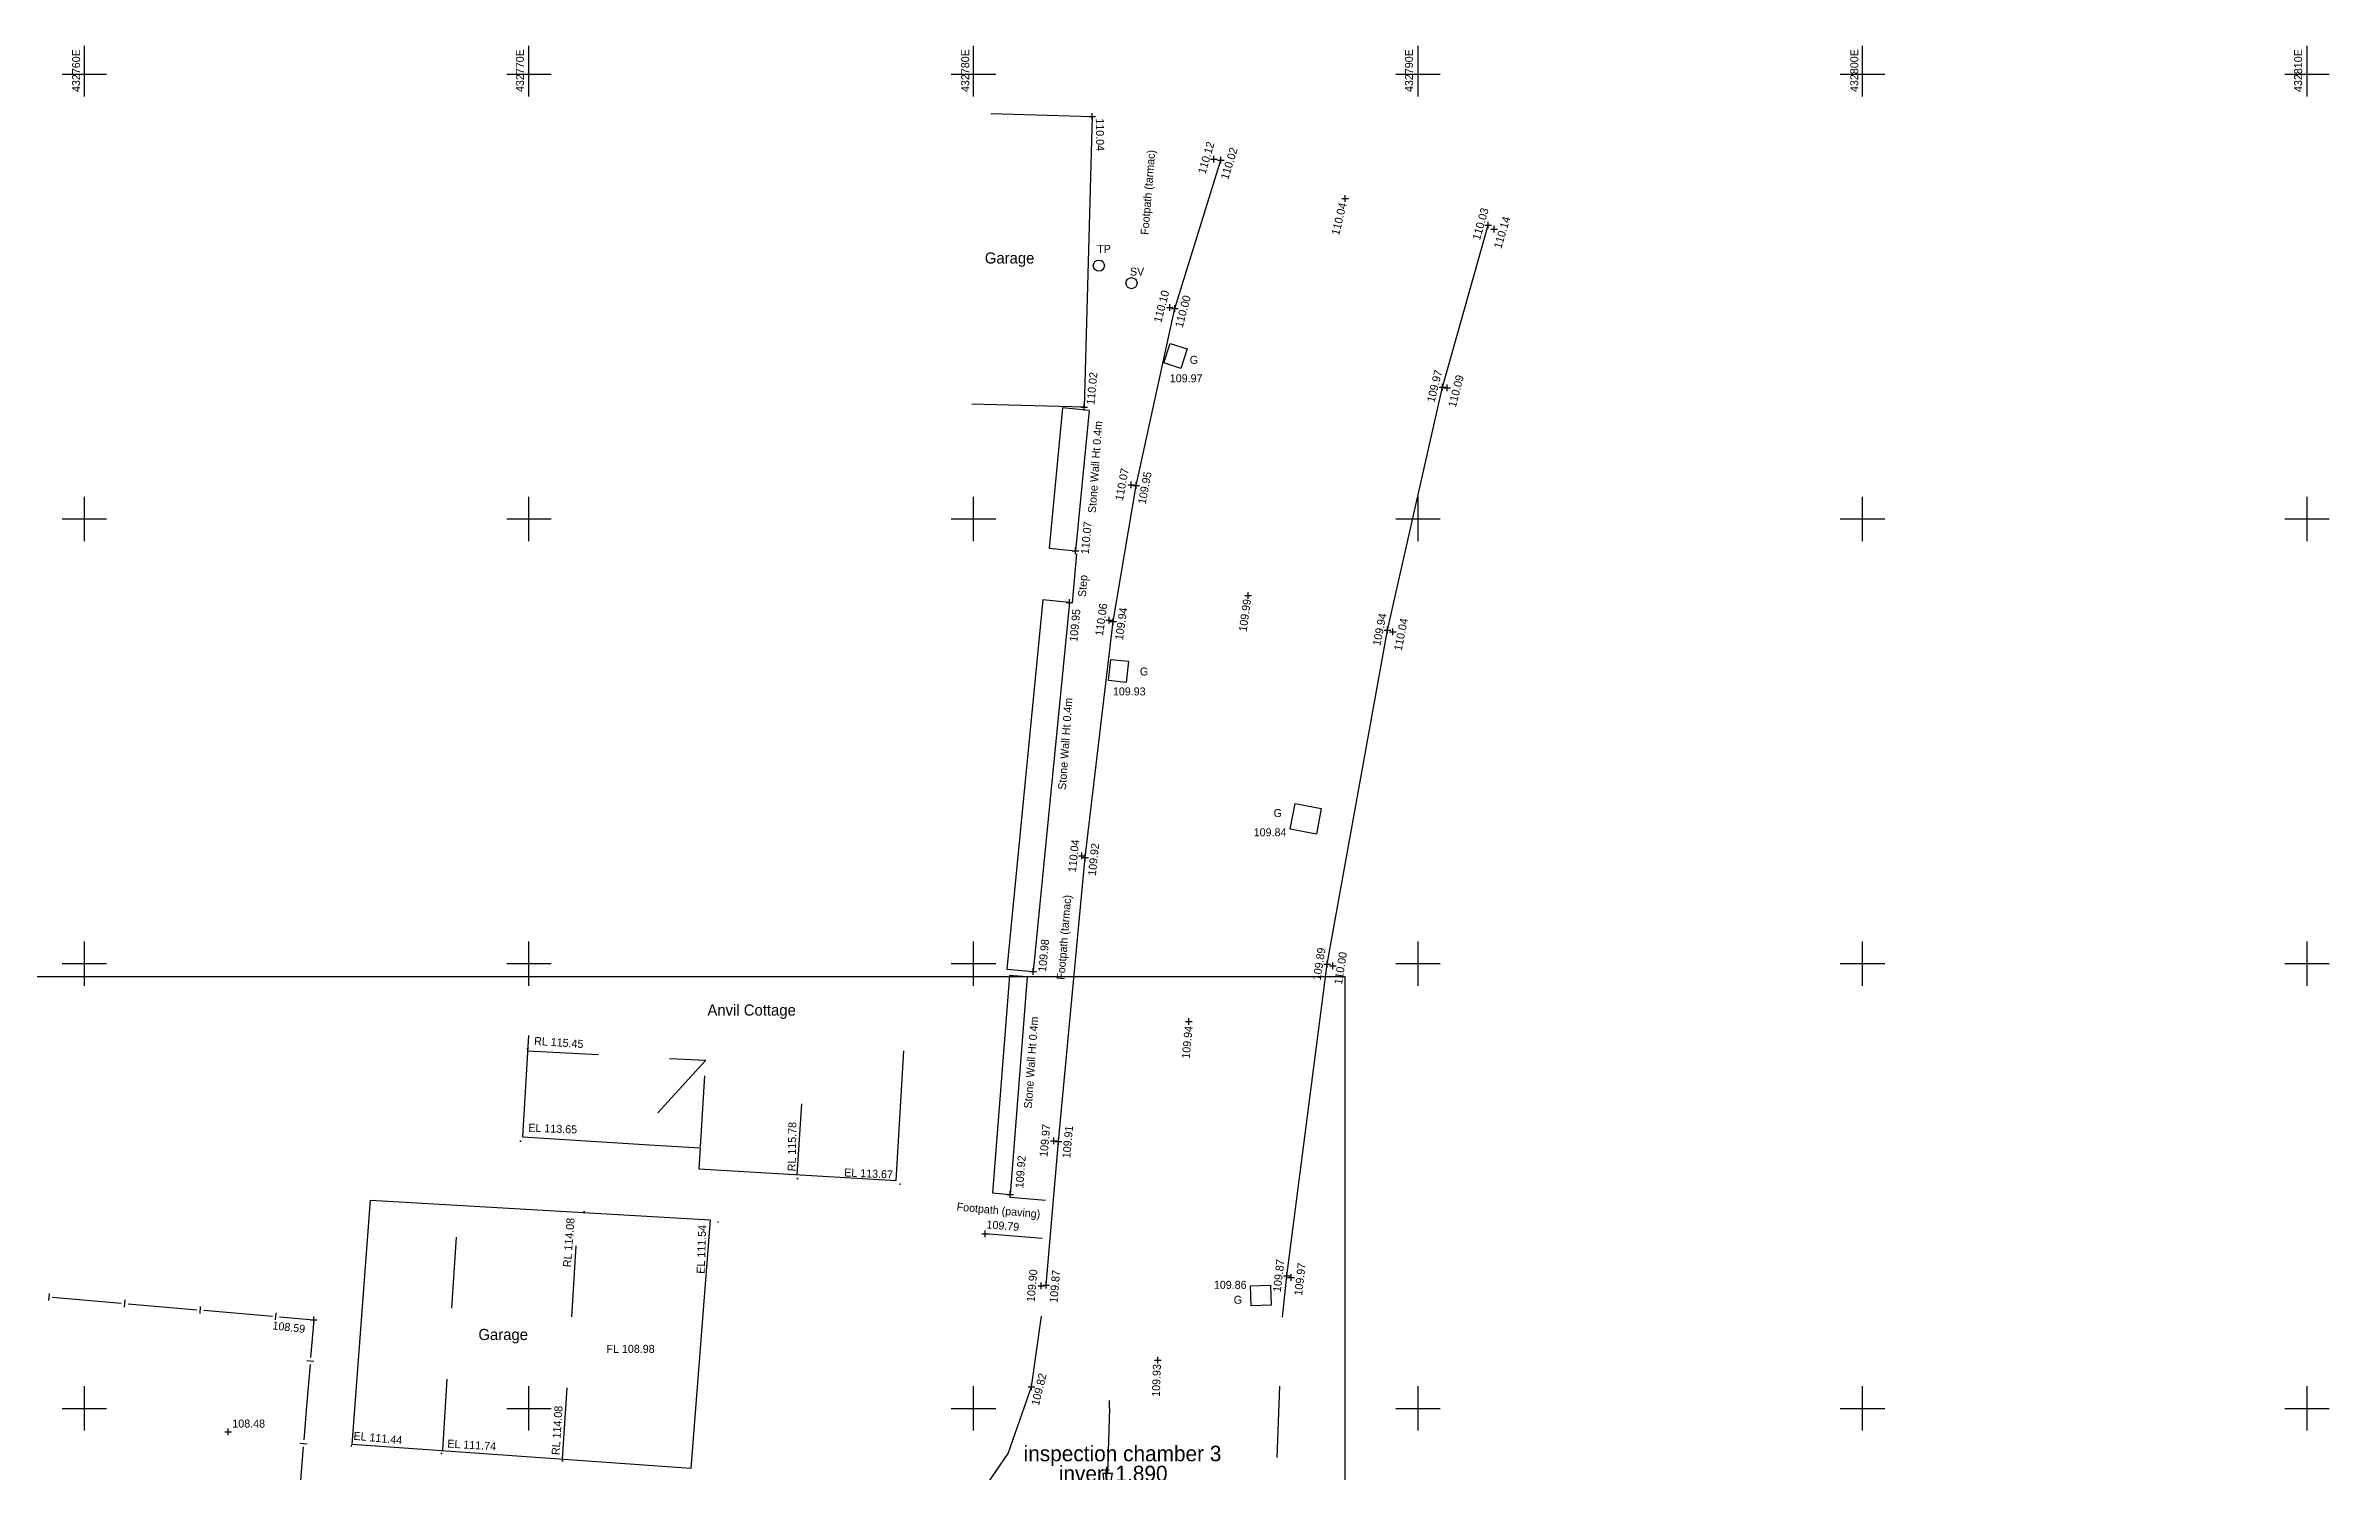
# Model space of a CAD drawing. Header units: millimetres. Extents: x -41320 to 158831, y -39180 to 41963.
# Drawn here: x 502 to 51872, y 9904 to 41963 of the extents above; entities that cross this region are included whole.
import ezdxf

# ---------------------------------------------------------------- set-up
doc = ezdxf.new("R2010")
doc.units = ezdxf.units.MM
doc.linetypes.add('DASHDOT', pattern=[16, 12, -4])
doc.linetypes.add('DASHED', pattern=[16, 8, -8])
for name, color, linetype, true_color in [('NEW_GF_1', 7, 'Continuous', 0xffffff), ('SV___GRID', 7, 'Continuous', 0xffffff), ('SV_BUILDING_LEVELS', 7, 'Continuous', 0xffffff), ('SV_BUILDINGS', 7, 'Continuous', 0xffffff), ('SV_FENCE_LEVELS', 7, 'Continuous', 0xffffff), ('SV_FENCES', 7, 'Continuous', 0xffffff), ('SV_FOOTPATH_LEVELS', 7, 'Continuous', 0xffffff), ('SV_LEVELS_(BUILDING)', 7, 'Continuous', 0xffffff), ('SV_LEVELS_(SPOT)', 7, 'Continuous', 0xffffff), ('SV_MISC_TEXT', 7, 'Continuous', 0xffffff), ('SV_PATHS', 7, 'Continuous', 0xffffff), ('SV_ROAD_CHANNELS', 7, 'Continuous', 0xffffff), ('SV_ROAD_LEVELS', 7, 'Continuous', 0xffffff), ('SV_STREET_FURNITURE', 7, 'Continuous', 0xffffff), ('SV_TOP_OF_KERB_LEVELS', 7, 'Continuous', 0xffffff), ('SV_WALL_LEVELS', 7, 'Continuous', 0xffffff), ('SV_WALLLS', 7, 'Continuous', 0xffffff)]:
    doc.layers.add(name, color=color, linetype=linetype, true_color=true_color)

# ---------------------------------------------------------------- blocks, each defined once
blk = doc.blocks.new('PT_PLUS')
at = {"layer": 'SV_ROAD_LEVELS', "color": 1, "linetype": 'Continuous', "ltscale": 200}
for p, q in [((0, 75), (150, 75)), ((75, 0), (75, 150))]:
    blk.add_line(p, q, dxfattribs=at)
at = {"layer": 'SV_ROAD_LEVELS'}
blk.add_attdef('PAT_NAME', (0, 0), '', height=1, dxfattribs=at)
blk = doc.blocks.new('PT_PLUS00000')
at = {"layer": 'SV_TOP_OF_KERB_LEVELS', "color": 1, "linetype": 'Continuous', "ltscale": 200}
for p, q in [((0, 75), (150, 75)), ((75, 0), (75, 150))]:
    blk.add_line(p, q, dxfattribs=at)
at = {"layer": 'SV_TOP_OF_KERB_LEVELS'}
blk.add_attdef('PAT_NAME', (0, 0), '', height=1, dxfattribs=at)
blk = doc.blocks.new('PT_PLUS00001')
at = {"layer": 'SV_ROAD_LEVELS', "color": 1, "linetype": 'Continuous', "ltscale": 200}
for p, q in [((0, 75), (150, 75)), ((75, 0), (75, 150))]:
    blk.add_line(p, q, dxfattribs=at)
at = {"layer": 'SV_ROAD_LEVELS'}
blk.add_attdef('PAT_NAME', (0, 0), '', height=1, dxfattribs=at)
blk = doc.blocks.new('PT_PLUS00002')
at = {"layer": 'SV_ROAD_LEVELS', "color": 1, "linetype": 'Continuous', "ltscale": 200}
for p, q in [((0, 75), (150, 75)), ((75, 0), (75, 150))]:
    blk.add_line(p, q, dxfattribs=at)
at = {"layer": 'SV_ROAD_LEVELS'}
blk.add_attdef('PAT_NAME', (0, 0), '', height=1, dxfattribs=at)
blk = doc.blocks.new('PT_PLUS00003')
at = {"layer": 'SV_ROAD_LEVELS', "color": 1, "linetype": 'Continuous', "ltscale": 200}
for p, q in [((0, 75), (150, 75)), ((75, 0), (75, 150))]:
    blk.add_line(p, q, dxfattribs=at)
at = {"layer": 'SV_ROAD_LEVELS'}
blk.add_attdef('PAT_NAME', (0, 0), '', height=1, dxfattribs=at)
blk = doc.blocks.new('PT_PLUS00004')
at = {"layer": 'SV_TOP_OF_KERB_LEVELS', "color": 1, "linetype": 'Continuous', "ltscale": 200}
for p, q in [((0, 75), (150, 75)), ((75, 0), (75, 150))]:
    blk.add_line(p, q, dxfattribs=at)
at = {"layer": 'SV_TOP_OF_KERB_LEVELS'}
blk.add_attdef('PAT_NAME', (0, 0), '', height=1, dxfattribs=at)
blk = doc.blocks.new('PT_PLUS00005')
at = {"layer": 'SV_ROAD_LEVELS', "color": 1, "linetype": 'Continuous', "ltscale": 200}
for p, q in [((0, 75), (150, 75)), ((75, 0), (75, 150))]:
    blk.add_line(p, q, dxfattribs=at)
at = {"layer": 'SV_ROAD_LEVELS'}
blk.add_attdef('PAT_NAME', (0, 0), '', height=1, dxfattribs=at)
blk = doc.blocks.new('PT_PLUS00006')
at = {"layer": 'SV_BUILDING_LEVELS', "color": 1, "linetype": 'Continuous', "ltscale": 200}
for p, q in [((0, 75), (150, 75)), ((75, 0), (75, 150))]:
    blk.add_line(p, q, dxfattribs=at)
at = {"layer": 'SV_BUILDING_LEVELS'}
blk.add_attdef('PAT_NAME', (0, 0), '', height=1, dxfattribs=at)
blk = doc.blocks.new('PT_PLUS00007')
at = {"layer": 'SV_TOP_OF_KERB_LEVELS', "color": 1, "linetype": 'Continuous', "ltscale": 200}
for p, q in [((0, 75), (150, 75)), ((75, 0), (75, 150))]:
    blk.add_line(p, q, dxfattribs=at)
at = {"layer": 'SV_TOP_OF_KERB_LEVELS'}
blk.add_attdef('PAT_NAME', (0, 0), '', height=1, dxfattribs=at)
blk = doc.blocks.new('PT_PLUS00008')
at = {"layer": 'SV_TOP_OF_KERB_LEVELS', "color": 1, "linetype": 'Continuous', "ltscale": 200}
for p, q in [((0, 75), (150, 75)), ((75, 0), (75, 150))]:
    blk.add_line(p, q, dxfattribs=at)
at = {"layer": 'SV_TOP_OF_KERB_LEVELS'}
blk.add_attdef('PAT_NAME', (0, 0), '', height=1, dxfattribs=at)
blk = doc.blocks.new('PT_PLUS00009')
at = {"layer": 'SV_TOP_OF_KERB_LEVELS', "color": 1, "linetype": 'Continuous', "ltscale": 200}
for p, q in [((0, 75), (150, 75)), ((75, 0), (75, 150))]:
    blk.add_line(p, q, dxfattribs=at)
at = {"layer": 'SV_TOP_OF_KERB_LEVELS'}
blk.add_attdef('PAT_NAME', (0, 0), '', height=1, dxfattribs=at)
blk = doc.blocks.new('PT_PLUS00010')
at = {"layer": 'SV_TOP_OF_KERB_LEVELS', "color": 1, "linetype": 'Continuous', "ltscale": 200}
for p, q in [((0, 75), (150, 75)), ((75, 0), (75, 150))]:
    blk.add_line(p, q, dxfattribs=at)
at = {"layer": 'SV_TOP_OF_KERB_LEVELS'}
blk.add_attdef('PAT_NAME', (0, 0), '', height=1, dxfattribs=at)
blk = doc.blocks.new('PT_PLUS00011')
at = {"layer": 'SV_TOP_OF_KERB_LEVELS', "color": 1, "linetype": 'Continuous', "ltscale": 200}
for p, q in [((0, 75), (150, 75)), ((75, 0), (75, 150))]:
    blk.add_line(p, q, dxfattribs=at)
at = {"layer": 'SV_TOP_OF_KERB_LEVELS'}
blk.add_attdef('PAT_NAME', (0, 0), '', height=1, dxfattribs=at)
blk = doc.blocks.new('PT_PLUS00012')
at = {"layer": 'SV_WALL_LEVELS', "color": 1, "linetype": 'Continuous', "ltscale": 200}
for p, q in [((0, 75), (150, 75)), ((75, 0), (75, 150))]:
    blk.add_line(p, q, dxfattribs=at)
at = {"layer": 'SV_WALL_LEVELS'}
blk.add_attdef('PAT_NAME', (0, 0), '', height=1, dxfattribs=at)
blk = doc.blocks.new('PT_PLUS00013')
at = {"layer": 'SV_WALL_LEVELS', "color": 1, "linetype": 'Continuous', "ltscale": 200}
for p, q in [((0, 75), (150, 75)), ((75, 0), (75, 150))]:
    blk.add_line(p, q, dxfattribs=at)
at = {"layer": 'SV_WALL_LEVELS'}
blk.add_attdef('PAT_NAME', (0, 0), '', height=1, dxfattribs=at)
blk = doc.blocks.new('PT_PLUS00016')
at = {"layer": 'SV_ROAD_LEVELS', "color": 1, "linetype": 'Continuous', "ltscale": 200}
for p, q in [((0, 75), (150, 75)), ((75, 0), (75, 150))]:
    blk.add_line(p, q, dxfattribs=at)
at = {"layer": 'SV_ROAD_LEVELS'}
blk.add_attdef('PAT_NAME', (0, 0), '', height=1, dxfattribs=at)
blk = doc.blocks.new('PT_PLUS00019')
at = {"layer": 'SV_ROAD_LEVELS', "color": 1, "linetype": 'Continuous', "ltscale": 200}
for p, q in [((0, 75), (150, 75)), ((75, 0), (75, 150))]:
    blk.add_line(p, q, dxfattribs=at)
at = {"layer": 'SV_ROAD_LEVELS'}
blk.add_attdef('PAT_NAME', (0, 0), '', height=1, dxfattribs=at)
blk = doc.blocks.new('PT_PLUS00021')
at = {"layer": 'SV_ROAD_LEVELS', "color": 1, "linetype": 'Continuous', "ltscale": 200}
for p, q in [((0, 75), (150, 75)), ((75, 0), (75, 150))]:
    blk.add_line(p, q, dxfattribs=at)
at = {"layer": 'SV_ROAD_LEVELS'}
blk.add_attdef('PAT_NAME', (0, 0), '', height=1, dxfattribs=at)
blk = doc.blocks.new('PT_PLUS00022')
at = {"layer": 'SV_ROAD_LEVELS', "color": 1, "linetype": 'Continuous', "ltscale": 200}
for p, q in [((0, 75), (150, 75)), ((75, 0), (75, 150))]:
    blk.add_line(p, q, dxfattribs=at)
at = {"layer": 'SV_ROAD_LEVELS'}
blk.add_attdef('PAT_NAME', (0, 0), '', height=1, dxfattribs=at)
blk = doc.blocks.new('PT_PLUS00023')
at = {"layer": 'SV_TOP_OF_KERB_LEVELS', "color": 1, "linetype": 'Continuous', "ltscale": 200}
for p, q in [((0, 75), (150, 75)), ((75, 0), (75, 150))]:
    blk.add_line(p, q, dxfattribs=at)
at = {"layer": 'SV_TOP_OF_KERB_LEVELS'}
blk.add_attdef('PAT_NAME', (0, 0), '', height=1, dxfattribs=at)
blk = doc.blocks.new('PT_PLUS00024')
at = {"layer": 'SV_ROAD_LEVELS', "color": 1, "linetype": 'Continuous', "ltscale": 200}
for p, q in [((0, 75), (150, 75)), ((75, 0), (75, 150))]:
    blk.add_line(p, q, dxfattribs=at)
at = {"layer": 'SV_ROAD_LEVELS'}
blk.add_attdef('PAT_NAME', (0, 0), '', height=1, dxfattribs=at)
blk = doc.blocks.new('PT_PLUS00025')
at = {"layer": 'SV_ROAD_LEVELS', "color": 1, "linetype": 'Continuous', "ltscale": 200}
for p, q in [((0, 75), (150, 75)), ((75, 0), (75, 150))]:
    blk.add_line(p, q, dxfattribs=at)
at = {"layer": 'SV_ROAD_LEVELS'}
blk.add_attdef('PAT_NAME', (0, 0), '', height=1, dxfattribs=at)
blk = doc.blocks.new('PT_PLUS00026')
at = {"layer": 'SV_ROAD_LEVELS', "color": 1, "linetype": 'Continuous', "ltscale": 200}
for p, q in [((0, 75), (150, 75)), ((75, 0), (75, 150))]:
    blk.add_line(p, q, dxfattribs=at)
at = {"layer": 'SV_ROAD_LEVELS'}
blk.add_attdef('PAT_NAME', (0, 0), '', height=1, dxfattribs=at)
blk = doc.blocks.new('PT_PLUS00027')
at = {"layer": 'SV_TOP_OF_KERB_LEVELS', "color": 1, "linetype": 'Continuous', "ltscale": 200}
for p, q in [((0, 75), (150, 75)), ((75, 0), (75, 150))]:
    blk.add_line(p, q, dxfattribs=at)
at = {"layer": 'SV_TOP_OF_KERB_LEVELS'}
blk.add_attdef('PAT_NAME', (0, 0), '', height=1, dxfattribs=at)
blk = doc.blocks.new('PT_PLUS00028')
at = {"layer": 'SV_TOP_OF_KERB_LEVELS', "color": 1, "linetype": 'Continuous', "ltscale": 200}
for p, q in [((0, 75), (150, 75)), ((75, 0), (75, 150))]:
    blk.add_line(p, q, dxfattribs=at)
at = {"layer": 'SV_TOP_OF_KERB_LEVELS'}
blk.add_attdef('PAT_NAME', (0, 0), '', height=1, dxfattribs=at)
blk = doc.blocks.new('PT_PLUS00030')
at = {"layer": 'SV_TOP_OF_KERB_LEVELS', "color": 1, "linetype": 'Continuous', "ltscale": 200}
for p, q in [((0, 75), (150, 75)), ((75, 0), (75, 150))]:
    blk.add_line(p, q, dxfattribs=at)
at = {"layer": 'SV_TOP_OF_KERB_LEVELS'}
blk.add_attdef('PAT_NAME', (0, 0), '', height=1, dxfattribs=at)
blk = doc.blocks.new('PT_PLUS00031')
at = {"layer": 'SV_TOP_OF_KERB_LEVELS', "color": 1, "linetype": 'Continuous', "ltscale": 200}
for p, q in [((0, 75), (150, 75)), ((75, 0), (75, 150))]:
    blk.add_line(p, q, dxfattribs=at)
at = {"layer": 'SV_TOP_OF_KERB_LEVELS'}
blk.add_attdef('PAT_NAME', (0, 0), '', height=1, dxfattribs=at)
blk = doc.blocks.new('PT_PLUS00032')
at = {"layer": 'SV_ROAD_LEVELS', "color": 1, "linetype": 'Continuous', "ltscale": 200}
for p, q in [((0, 75), (150, 75)), ((75, 0), (75, 150))]:
    blk.add_line(p, q, dxfattribs=at)
at = {"layer": 'SV_ROAD_LEVELS'}
blk.add_attdef('PAT_NAME', (0, 0), '', height=1, dxfattribs=at)
blk = doc.blocks.new('PT_PLUS00033')
at = {"layer": 'SV_ROAD_LEVELS', "color": 1, "linetype": 'Continuous', "ltscale": 200}
for p, q in [((0, 75), (150, 75)), ((75, 0), (75, 150))]:
    blk.add_line(p, q, dxfattribs=at)
at = {"layer": 'SV_ROAD_LEVELS'}
blk.add_attdef('PAT_NAME', (0, 0), '', height=1, dxfattribs=at)
blk = doc.blocks.new('PT_PLUS00043')
at = {"layer": 'SV_ROAD_LEVELS', "color": 1, "linetype": 'Continuous', "ltscale": 200}
for p, q in [((0, 75), (150, 75)), ((75, 0), (75, 150))]:
    blk.add_line(p, q, dxfattribs=at)
at = {"layer": 'SV_ROAD_LEVELS'}
blk.add_attdef('PAT_NAME', (0, 0), '', height=1, dxfattribs=at)
blk = doc.blocks.new('PT_PLUS00044')
at = {"layer": 'SV_ROAD_LEVELS', "color": 1, "linetype": 'Continuous', "ltscale": 200}
for p, q in [((0, 75), (150, 75)), ((75, 0), (75, 150))]:
    blk.add_line(p, q, dxfattribs=at)
at = {"layer": 'SV_ROAD_LEVELS'}
blk.add_attdef('PAT_NAME', (0, 0), '', height=1, dxfattribs=at)
blk = doc.blocks.new('PT_PLUS00045')
at = {"layer": 'SV_ROAD_LEVELS', "color": 1, "linetype": 'Continuous', "ltscale": 200}
for p, q in [((0, 75), (150, 75)), ((75, 0), (75, 150))]:
    blk.add_line(p, q, dxfattribs=at)
at = {"layer": 'SV_ROAD_LEVELS'}
blk.add_attdef('PAT_NAME', (0, 0), '', height=1, dxfattribs=at)
blk = doc.blocks.new('PT_PLUS00048')
at = {"layer": 'SV_BUILDING_LEVELS', "color": 1, "linetype": 'Continuous', "ltscale": 200}
for p, q in [((0, 75), (150, 75)), ((75, 0), (75, 150))]:
    blk.add_line(p, q, dxfattribs=at)
at = {"layer": 'SV_BUILDING_LEVELS'}
blk.add_attdef('PAT_NAME', (0, 0), '', height=1, dxfattribs=at)
blk = doc.blocks.new('PT_PLUS00049')
at = {"layer": 'SV_WALL_LEVELS', "color": 1, "linetype": 'Continuous', "ltscale": 200}
for p, q in [((0, 75), (150, 75)), ((75, 0), (75, 150))]:
    blk.add_line(p, q, dxfattribs=at)
at = {"layer": 'SV_WALL_LEVELS'}
blk.add_attdef('PAT_NAME', (0, 0), '', height=1, dxfattribs=at)
blk = doc.blocks.new('PT_PLUS00050')
at = {"layer": 'SV_FOOTPATH_LEVELS', "color": 1, "linetype": 'Continuous', "ltscale": 200}
for p, q in [((0, 75), (150, 75)), ((75, 0), (75, 150))]:
    blk.add_line(p, q, dxfattribs=at)
at = {"layer": 'SV_FOOTPATH_LEVELS'}
blk.add_attdef('PAT_NAME', (0, 0), '', height=1, dxfattribs=at)
blk = doc.blocks.new('PT_PLUS00052')
at = {"layer": 'SV_WALL_LEVELS', "color": 1, "linetype": 'Continuous', "ltscale": 200}
for p, q in [((0, 75), (150, 75)), ((75, 0), (75, 150))]:
    blk.add_line(p, q, dxfattribs=at)
at = {"layer": 'SV_WALL_LEVELS'}
blk.add_attdef('PAT_NAME', (0, 0), '', height=1, dxfattribs=at)
blk = doc.blocks.new('PT_PLUS00074')
at = {"layer": 'SV_LEVELS_(BUILDING)', "color": 1, "linetype": 'Continuous', "ltscale": 200}
for p, q in [((0, 12), (25, 12)), ((12, 0), (12, 25))]:
    blk.add_line(p, q, dxfattribs=at)
at = {"layer": 'SV_LEVELS_(BUILDING)'}
blk.add_attdef('PAT_NAME', (0, 0), '', height=1, dxfattribs=at)
blk = doc.blocks.new('PT_PLUS00078')
at = {"layer": 'SV_LEVELS_(BUILDING)', "color": 1, "linetype": 'Continuous', "ltscale": 200}
for p, q in [((0, 12), (25, 12)), ((12, 0), (12, 25))]:
    blk.add_line(p, q, dxfattribs=at)
at = {"layer": 'SV_LEVELS_(BUILDING)'}
blk.add_attdef('PAT_NAME', (0, 0), '', height=1, dxfattribs=at)
blk = doc.blocks.new('PT_PLUS00080')
at = {"layer": 'SV_LEVELS_(BUILDING)', "color": 1, "linetype": 'Continuous', "ltscale": 200}
for p, q in [((0, 12), (25, 12)), ((12, 0), (12, 25))]:
    blk.add_line(p, q, dxfattribs=at)
at = {"layer": 'SV_LEVELS_(BUILDING)'}
blk.add_attdef('PAT_NAME', (0, 0), '', height=1, dxfattribs=at)
blk = doc.blocks.new('PT_PLUS00081')
at = {"layer": 'SV_LEVELS_(BUILDING)', "color": 1, "linetype": 'Continuous', "ltscale": 200}
for p, q in [((0, 12), (25, 12)), ((12, 0), (12, 25))]:
    blk.add_line(p, q, dxfattribs=at)
at = {"layer": 'SV_LEVELS_(BUILDING)'}
blk.add_attdef('PAT_NAME', (0, 0), '', height=1, dxfattribs=at)
blk = doc.blocks.new('PT_PLUS00082')
at = {"layer": 'SV_LEVELS_(BUILDING)', "color": 1, "linetype": 'Continuous', "ltscale": 200}
for p, q in [((0, 12), (25, 12)), ((12, 0), (12, 25))]:
    blk.add_line(p, q, dxfattribs=at)
at = {"layer": 'SV_LEVELS_(BUILDING)'}
blk.add_attdef('PAT_NAME', (0, 0), '', height=1, dxfattribs=at)
blk = doc.blocks.new('PT_PLUS00083')
at = {"layer": 'SV_LEVELS_(BUILDING)', "color": 1, "linetype": 'Continuous', "ltscale": 200}
for p, q in [((0, 12), (25, 12)), ((12, 0), (12, 25))]:
    blk.add_line(p, q, dxfattribs=at)
at = {"layer": 'SV_LEVELS_(BUILDING)'}
blk.add_attdef('PAT_NAME', (0, 0), '', height=1, dxfattribs=at)
blk = doc.blocks.new('PT_PLUS00110')
at = {"layer": 'SV_FENCE_LEVELS', "color": 1, "linetype": 'Continuous', "ltscale": 200}
for p, q in [((0, 75), (150, 75)), ((75, 0), (75, 150))]:
    blk.add_line(p, q, dxfattribs=at)
at = {"layer": 'SV_FENCE_LEVELS'}
blk.add_attdef('PAT_NAME', (0, 0), '', height=1, dxfattribs=at)
blk = doc.blocks.new('PT_PLUS00141')
at = {"layer": 'SV_LEVELS_(SPOT)', "color": 1, "linetype": 'Continuous', "ltscale": 200}
for p, q in [((0, 75), (150, 75)), ((75, 0), (75, 150))]:
    blk.add_line(p, q, dxfattribs=at)
at = {"layer": 'SV_LEVELS_(SPOT)'}
blk.add_attdef('PAT_NAME', (0, 0), '', height=1, dxfattribs=at)
blk = doc.blocks.new('PT_PLUS00147')
at = {"layer": 'SV_LEVELS_(BUILDING)', "color": 1, "linetype": 'Continuous', "ltscale": 200}
for p, q in [((0, 12), (25, 12)), ((12, 0), (12, 25))]:
    blk.add_line(p, q, dxfattribs=at)
at = {"layer": 'SV_LEVELS_(BUILDING)'}
blk.add_attdef('PAT_NAME', (0, 0), '', height=1, dxfattribs=at)
blk = doc.blocks.new('PT_PLUS00148')
at = {"layer": 'SV_LEVELS_(BUILDING)', "color": 1, "linetype": 'Continuous', "ltscale": 200}
for p, q in [((0, 12), (25, 12)), ((12, 0), (12, 25))]:
    blk.add_line(p, q, dxfattribs=at)
at = {"layer": 'SV_LEVELS_(BUILDING)'}
blk.add_attdef('PAT_NAME', (0, 0), '', height=1, dxfattribs=at)
blk = doc.blocks.new('PT_PLUS00153')
at = {"layer": 'SV_LEVELS_(BUILDING)', "color": 1, "linetype": 'Continuous', "ltscale": 200}
for p, q in [((0, 12), (25, 12)), ((12, 0), (12, 25))]:
    blk.add_line(p, q, dxfattribs=at)
at = {"layer": 'SV_LEVELS_(BUILDING)'}
blk.add_attdef('PAT_NAME', (0, 0), '', height=1, dxfattribs=at)
blk = doc.blocks.new('ARROWFOUL')
at = {"layer": 'SV_MISC_TEXT', "color": 1, "linetype": 'Continuous', "ltscale": 200}
for p, q in [((146, 2265), (105, 803)), ((146, 2265), (151, 2435)), ((0, 806), (83, 0)), ((0, 806), (216, 800)), ((83, 0), (216, 800))]:
    blk.add_line(p, q, dxfattribs=at)
at = {"layer": 'SV_MISC_TEXT'}
blk.add_attdef('PAT_NAME', (0, 0), '', height=1, dxfattribs=at)
blk = doc.blocks.new('6602B58C')
at = {"layer": 'NEW_GF_1', "color": 1, "linetype": 'DASHDOT', "ltscale": 200}
blk.add_line((23267, 23319), (23298, 22802), dxfattribs=at)
at = {"layer": 'NEW_GF_1', "color": 2, "linetype": 'DASHDOT', "ltscale": 200}
for p, q in [((19569, 20631), (23188, 23017)), ((11569, 20631), (19569, 20631)), ((19569, 14447), (19569, 20631))]:
    blk.add_line(p, q, dxfattribs=at)
at = {"layer": 'NEW_GF_1', "color": 2, "linetype": 'Continuous', "ltscale": 200}
blk.add_circle((19569, 20631), 275, dxfattribs=at)
blk.add_arc((19569, 20631), 275, 0, 0, dxfattribs=at)
at = {"layer": 'NEW_GF_1', "color": 15, "linetype": 'Continuous', "ltscale": 200}
for s, p in [('inspection chamber 3', (21400, 24390)), ('invert 1.890', (22192, 23940)), ('mains connection', (21770, 23490)), ('see lower floor plan for drainage continuation', (443, 19778)), ('inspection chamber 2', (19515, 19956)), ('invert 1.200', (20255, 19506)), ('entrance', (16019, 17055)), ('kitchen', (7959, 16225)), ('kidsroom', (13819, 16117)), ('deck', (2214, 15140)), ('closet', (17253, 15286)), ('inspection chamber 1', (20142, 14272)), ('invert 1.000', (20776, 13822)), ('dining room', (8060, 13286)), ('w.c.', (17419, 13157)), ('living room', (13593, 8585)), ('deck', (5242, 7962)), ('study', (9826, 8163)), ('Rev D general updates Nov 17', (20674, 875)), ('Rev C general updates Oct 17', (20608, 153))]:
    blk.add_text(s, height=350, dxfattribs=at).set_placement(p)
blk = doc.blocks.new('F25A318B')
at = {"layer": 'NEW_GF_1', "color": 1, "linetype": 'Continuous', "ltscale": 200}
for p, q in [((59460, 42045), (0, 42045)), ((59460, 0), (59460, 42045))]:
    blk.add_line(p, q, dxfattribs=at)
at = {"layer": 'NEW_GF_1'}
blk.add_attdef('Sfb', (0, 0), '', height=1, dxfattribs=at)

msp = doc.modelspace()

# ---------------------------------------------------------------- linework, layer by layer
at = {"layer": 'SV___GRID', "color": 1, "linetype": 'Continuous', "ltscale": 200}
for p, q in [((1372, 40820), (1372, 41963)), ((11372, 40820), (11372, 41963)), ((21372, 40820), (21372, 41963)), ((31372, 40820), (31372, 41963)), ((41372, 40820), (41372, 41963)), ((51372, 40820), (51372, 41963)), ((872, 41320), (1872, 41320)), ((10872, 41320), (11872, 41320)), ((20872, 41320), (21872, 41320)), ((30872, 41320), (31872, 41320)), ((40872, 41320), (41872, 41320)), ((50872, 41320), (51872, 41320)), ((1372, 30820), (1372, 31820)), ((11372, 30820), (11372, 31820)), ((21372, 30820), (21372, 31820)), ((31372, 30820), (31372, 31820)), ((41372, 30820), (41372, 31820)), ((51372, 30820), (51372, 31820)), ((872, 31320), (1872, 31320)), ((10872, 31320), (11872, 31320)), ((20872, 31320), (21872, 31320)), ((30872, 31320), (31872, 31320)), ((40872, 31320), (41872, 31320)), ((50872, 31320), (51872, 31320)), ((1372, 20820), (1372, 21820)), ((11372, 20820), (11372, 21820)), ((21372, 20820), (21372, 21820)), ((31372, 20820), (31372, 21820)), ((41372, 20820), (41372, 21820)), ((51372, 20820), (51372, 21820)), ((872, 21320), (1872, 21320)), ((10872, 21320), (11872, 21320)), ((20872, 21320), (21872, 21320)), ((30872, 21320), (31872, 21320)), ((40872, 21320), (41872, 21320)), ((50872, 21320), (51872, 21320)), ((1372, 10820), (1372, 11820)), ((11372, 10820), (11372, 11820)), ((21372, 10820), (21372, 11820)), ((31372, 10820), (31372, 11820)), ((41372, 10820), (41372, 11820)), ((51372, 10820), (51372, 11820)), ((872, 11320), (1872, 11320)), ((10872, 11320), (11872, 11320)), ((20872, 11320), (21872, 11320)), ((30872, 11320), (31872, 11320)), ((40872, 11320), (41872, 11320)), ((50872, 11320), (51872, 11320))]:
    msp.add_line(p, q, dxfattribs=at)
at = {"layer": 'SV_BUILDINGS', "color": 1, "linetype": 'Continuous', "ltscale": 200}
for p, q in [((21764, 40436), (24045, 40372)), ((24045, 40372), (23863, 33834)), ((23863, 33834), (21333, 33904)), ((11365, 19706), (11224, 17424)), ((19634, 16441), (19808, 19358)), ((11224, 17424), (14205, 17240)), ((14205, 17240), (15225, 17179)), ((15225, 17179), (15197, 16706)), ((15197, 16706), (19634, 16441)), ((7395, 10508), (7806, 16004)), ((7806, 16004), (15448, 15557)), ((15448, 15557), (15014, 9970)), ((15014, 9970), (7395, 10508))]:
    msp.add_line(p, q, dxfattribs=at)
at = {"layer": 'SV_BUILDINGS', "color": 1, "linetype": 'DASHED', "ltscale": 200}
for p, q in [((15233, 17202), (15377, 19609)), ((17409, 16574), (17596, 19538)), ((11340, 19359), (15350, 19148)), ((15350, 19148), (13661, 17296)), ((9432, 10382), (9788, 15854)), ((12129, 10186), (12486, 15733))]:
    msp.add_line(p, q, dxfattribs=at)
at = {"layer": 'SV_FENCES', "color": 1, "linetype": 'Continuous', "ltscale": 200}
for p, q in [((571, 13744), (585, 13904)), ((658, 13817), (1429, 13751)), ((1429, 13751), (2200, 13685)), ((2273, 13598), (2286, 13758)), ((2359, 13671), (3130, 13605)), ((3130, 13605), (3901, 13539)), ((3974, 13453), (3988, 13612)), ((4061, 13525), (4832, 13459)), ((4832, 13459), (5603, 13393)), ((5675, 13307), (5689, 13466)), ((5762, 13380), (6533, 13313)), ((6533, 13313), (6462, 12466)), ((6376, 12393), (6536, 12380)), ((6449, 12306), (6379, 11459)), ((6379, 11459), (6308, 10611)), ((6222, 10538), (6381, 10525)), ((6295, 10452), (6225, 9604))]:
    msp.add_line(p, q, dxfattribs=at)
at = {"layer": 'SV_PATHS', "color": 1, "linetype": 'DASHED', "ltscale": 200}
for p, q in [((22205, 16066), (22996, 15998)), ((22921, 15137), (21633, 15242))]:
    msp.add_line(p, q, dxfattribs=at)
at = {"layer": 'SV_ROAD_CHANNELS', "color": 1, "linetype": 'Continuous', "ltscale": 200}
for p, q in [((25902, 36054), (26938, 39388)), ((31924, 34286), (32951, 37925)), ((25033, 32075), (25902, 36054)), ((30688, 28817), (31924, 34286)), ((24517, 29014), (25033, 32075)), ((23883, 23709), (24517, 29014)), ((29328, 21306), (30688, 28817)), ((23288, 17322), (23883, 23709)), ((28424, 14302), (29328, 21306)), ((23006, 14090), (23288, 17322)), ((28325, 13368), (28424, 14302))]:
    msp.add_line(p, q, dxfattribs=at)
at = {"layer": 'SV_ROAD_CHANNELS', "color": 1, "linetype": 'DASHED', "ltscale": 200}
for p, q in [((22676, 11806), (23004, 14089)), ((28084, 7019), (28326, 13366)), ((22149, 10305), (22676, 11806)), ((21323, 9088), (22149, 10305))]:
    msp.add_line(p, q, dxfattribs=at)
at = {"layer": 'SV_STREET_FURNITURE', "color": 1, "linetype": 'Continuous', "ltscale": 200}
for p, q in [((25654, 34829), (25797, 35267)), ((25797, 35267), (26177, 35142)), ((26177, 35142), (26034, 34704)), ((26034, 34704), (25654, 34829)), ((24412, 27685), (24462, 28161)), ((24462, 28161), (24860, 28119)), ((24860, 28119), (24810, 27643)), ((24810, 27643), (24412, 27685)), ((28499, 24344), (28607, 24919)), ((28607, 24919), (29197, 24809)), ((29197, 24809), (29089, 24234)), ((29089, 24234), (28499, 24344)), ((27606, 14078), (28056, 14091)), ((27618, 13627), (27606, 14078)), ((28056, 14091), (28068, 13640)), ((28068, 13640), (27618, 13627))]:
    msp.add_line(p, q, dxfattribs=at)
for centre in [(24193, 37018), (24927, 36623)]:
    msp.add_circle(centre, 125, dxfattribs=at)
for centre in [(24193, 37018), (24927, 36623)]:
    msp.add_arc(centre, 125, 0, 0, dxfattribs=at)
at = {"layer": 'SV_WALLLS', "color": 1, "linetype": 'Continuous', "ltscale": 200}
for p, q in [((23374, 33818), (23073, 30663)), ((23971, 33761), (23374, 33818)), ((23971, 33761), (23670, 30606)), ((23073, 30663), (23670, 30606)), ((23691, 30537), (23590, 29435)), ((22932, 29500), (22119, 21199)), ((23529, 29442), (22716, 21140)), ((23529, 29442), (22932, 29500)), ((22119, 21199), (22716, 21140)), ((22182, 21054), (21797, 16163)), ((22580, 21022), (22182, 21054)), ((22580, 21022), (22195, 16131)), ((21797, 16163), (22195, 16131))]:
    msp.add_line(p, q, dxfattribs=at)

# ---------------------------------------------------------------- block references
at = {"layer": 'NEW_GF_1'}
for name, p in [('F25A318B', (-29730, -21022)), ('6602B58C', (1100, -14260))]:
    msp.add_blockref(name, p, dxfattribs=at)
at = {"layer": 'SV_BUILDING_LEVELS'}
for name, p in [('PT_PLUS00006', (23970, 40297)), ('PT_PLUS00048', (23788, 33759))]:
    msp.add_blockref(name, p, dxfattribs=at)
at = {"layer": 'SV_FENCE_LEVELS'}
msp.add_blockref('PT_PLUS00110', (6458, 13238), dxfattribs=at)
at = {"layer": 'SV_FOOTPATH_LEVELS'}
msp.add_blockref('PT_PLUS00050', (21558, 15167), dxfattribs=at)
at = {"layer": 'SV_LEVELS_(BUILDING)'}
for name, p in [('PT_PLUS00083', (11330, 19393)), ('PT_PLUS00074', (11172, 17318)), ('PT_PLUS00081', (17401, 16477)), ('PT_PLUS00078', (19709, 16353)), ('PT_PLUS00082', (12604, 15726)), ('PT_PLUS00080', (15615, 15500)), ('PT_PLUS00148', (7367, 10465)), ('PT_PLUS00153', (9393, 10293)), ('PT_PLUS00147', (12114, 10129))]:
    msp.add_blockref(name, p, dxfattribs=at)
at = {"layer": 'SV_LEVELS_(SPOT)'}
msp.add_blockref('PT_PLUS00141', (4531, 10720), dxfattribs=at)
at = {"layer": 'SV_MISC_TEXT'}
msp.add_blockref('ARROWFOUL', (24284, 9059), dxfattribs=at)
at = {"layer": 'SV_ROAD_LEVELS'}
for name, p in [('PT_PLUS00045', (26863, 39313)), ('PT_PLUS00032', (29655, 38448)), ('PT_PLUS00025', (32876, 37850)), ('PT_PLUS', (25827, 35979)), ('PT_PLUS00024', (31849, 34211)), ('PT_PLUS00002', (24958, 32000)), ('PT_PLUS00033', (27475, 29527)), ('PT_PLUS00043', (24442, 28939)), ('PT_PLUS00021', (30613, 28742)), ('PT_PLUS00001', (23808, 23634)), ('PT_PLUS00019', (29253, 21231)), ('PT_PLUS00022', (26143, 19945)), ('PT_PLUS00003', (23213, 17247)), ('PT_PLUS00005', (22931, 14015)), ('PT_PLUS00016', (28349, 14227)), ('PT_PLUS00026', (25445, 12329)), ('PT_PLUS00044', (22601, 11731))]:
    msp.add_blockref(name, p, dxfattribs=at)
at = {"layer": 'SV_TOP_OF_KERB_LEVELS'}
for name, p in [('PT_PLUS00004', (26704, 39338)), ('PT_PLUS00031', (33013, 37765)), ('PT_PLUS00010', (25716, 35998)), ('PT_PLUS00023', (31954, 34190)), ('PT_PLUS00008', (24842, 32011)), ('PT_PLUS00011', (24347, 28969)), ('PT_PLUS00027', (30733, 28706)), ('PT_PLUS00007', (23732, 23668)), ('PT_PLUS00030', (29378, 21196)), ('PT_PLUS00009', (23102, 17262)), ('PT_PLUS00000', (22818, 14000)), ('PT_PLUS00028', (28442, 14188))]:
    msp.add_blockref(name, p, dxfattribs=at)
at = {"layer": 'SV_WALL_LEVELS'}
for name, p in [('PT_PLUS00049', (23595, 30531)), ('PT_PLUS00012', (23454, 29367)), ('PT_PLUS00052', (22641, 21065)), ('PT_PLUS00013', (22120, 16056))]:
    msp.add_blockref(name, p, dxfattribs=at)

# ---------------------------------------------------------------- texts
at = {"layer": 'SV___GRID', "color": 1, "linetype": 'Continuous', "ltscale": 200}
for s, p in [('432760E', (1276, 40920)), ('432770E', (11260, 40920)), ('432780E', (21276, 40920)), ('432790E', (31260, 40920)), ('432800E', (41276, 40920)), ('432810E', (51260, 40920))]:
    msp.add_text(s, height=180, rotation=90, dxfattribs=at).set_placement(p)
at = {"layer": 'SV_BUILDING_LEVELS', "color": 1, "linetype": 'Continuous', "ltscale": 200}
for s, rotation, p in [('110.04', 270.8243, (24124, 40328)), ('110.02', 84.5164, (24092, 33880))]:
    msp.add_text(s, height=180, rotation=rotation, dxfattribs=at).set_placement(p)
at = {"layer": 'SV_FENCE_LEVELS', "color": 1, "linetype": 'Continuous', "ltscale": 200}
msp.add_text('108.59', height=180, rotation=353.6379, dxfattribs=at).set_placement((5596, 13096))
at = {"layer": 'SV_FOOTPATH_LEVELS', "color": 1, "linetype": 'Continuous', "ltscale": 200}
msp.add_text('109.79', height=180, rotation=355.3344, dxfattribs=at).set_placement((21660, 15368))
at = {"layer": 'SV_LEVELS_(BUILDING)', "color": 1, "linetype": 'Continuous', "ltscale": 200}
for s, rotation, p in [('RL 115.45', 356.1616, (11484, 19496)), ('EL 113.65', 357.6386, (11356, 17544)), ('RL 115.78', 89.1141, (17372, 16648)), ('EL 113.67', 357.4622, (18460, 16536)), ('RL 114.08', 85.7142, (12316, 14488)), ('EL 111.54', 88.0312, (15324, 14344)), ('RL 114.08', 86.3827, (12060, 10264)), ('EL 111.44', 354.626, (7420, 10616)), ('EL 111.74', 356.4996, (9532, 10440))]:
    msp.add_text(s, height=180, rotation=rotation, dxfattribs=at).set_placement(p)
msp.add_text('FL 108.98', height=180, dxfattribs=at).set_placement((13116, 12568))
at = {"layer": 'SV_LEVELS_(SPOT)', "color": 1, "linetype": 'Continuous', "ltscale": 200}
msp.add_text('108.48', height=180, dxfattribs=at).set_placement((4700, 10888))
at = {"layer": 'SV_MISC_TEXT', "color": 1, "linetype": 'Continuous', "ltscale": 200}
for s, rotation, p in [('Footpath (tarmac)', 85.3684, (25308, 37704)), ('Stone Wall Ht 0.4m', 85.9343, (24124, 31448)), ('Step', 85.5221, (23900, 29560)), ('Stone Wall Ht 0.4m', 85.9343, (23452, 25224)), ('Footpath (tarmac)', 85.3684, (23420, 20952)), ('Stone Wall Ht 0.4m', 85.9343, (22684, 18056)), ('Footpath (paving)', 354.8202, (20988, 15768))]:
    msp.add_text(s, height=180, rotation=rotation, dxfattribs=at).set_placement(p)
for s, height, p in [('Garage', 250, (21628, 37064)), ('TP', 180, (24156, 37304)), ('SV', 180, (24892, 36792)), ('G', 180, (26236, 34808)), ('109.97', 180, (25788, 34392)), ('G', 180, (25116, 27800)), ('109.93', 180, (24508, 27352)), ('G', 180, (28124, 24616)), ('109.84', 180, (27676, 24184)), ('Anvil Cottage', 250, (15388, 20152)), ('109.86', 180, (26780, 14008)), ('G', 180, (27228, 13672)), ('Garage', 250, (10236, 12856))]:
    msp.add_text(s, height=height, dxfattribs=at).set_placement(p)
at = {"layer": 'SV_ROAD_LEVELS', "color": 1, "linetype": 'Continuous', "ltscale": 200}
for s, rotation, p in [('110.02', 72.7356, (27100, 38936)), ('110.04', 76.2682, (29596, 37688)), ('110.03', 74.2376, (32764, 37576)), ('110.00', 75.2108, (26076, 35608)), ('109.97', 75.7535, (31740, 33928)), ('109.95', 79.0592, (25244, 31640)), ('109.94', 81.8105, (24732, 28584)), ('109.99', 82.0819, (27516, 28776)), ('109.94', 78.504, (30524, 28456)), ('109.92', 83.9308, (24124, 23288)), ('109.89', 81.1887, (29180, 20936)), ('109.94', 84.7676, (26236, 19176)), ('109.91', 84.8405, (23548, 16936)), ('109.87', 85.0077, (23260, 13688)), ('109.87', 83.3038, (28284, 13928)), ('109.82', 76.2282, (22844, 11368)), ('109.93', 87.9923, (25564, 11576))]:
    msp.add_text(s, height=180, rotation=rotation, dxfattribs=at).set_placement(p)
at = {"layer": 'SV_TOP_OF_KERB_LEVELS', "color": 1, "linetype": 'Continuous', "ltscale": 200}
for s, rotation, p in [('110.12', 73.5235, (26588, 39064)), ('110.14', 73.5017, (33244, 37384)), ('110.10', 75.5815, (25596, 35720)), ('110.09', 75.4716, (32220, 33816)), ('110.07', 79.1933, (24732, 31720)), ('110.06', 82.0672, (24284, 28680)), ('110.04', 78.6079, (31004, 28344)), ('110.04', 83.8855, (23676, 23368)), ('110.00', 81.0848, (29660, 20840)), ('109.97', 84.7026, (23036, 16968)), ('109.90', 85.0218, (22748, 13704)), ('109.97', 83.4036, (28764, 13848))]:
    msp.add_text(s, height=180, rotation=rotation, dxfattribs=at).set_placement(p)
at = {"layer": 'SV_WALL_LEVELS', "color": 1, "linetype": 'Continuous', "ltscale": 200}
for s, rotation, p in [('110.07', 84.5547, (23964, 30520)), ('109.95', 84.4029, (23708, 28552)), ('109.98', 84.4029, (23004, 21128)), ('109.92', 85.4987, (22492, 16264))]:
    msp.add_text(s, height=180, rotation=rotation, dxfattribs=at).set_placement(p)

doc.saveas('drawing.dxf')
